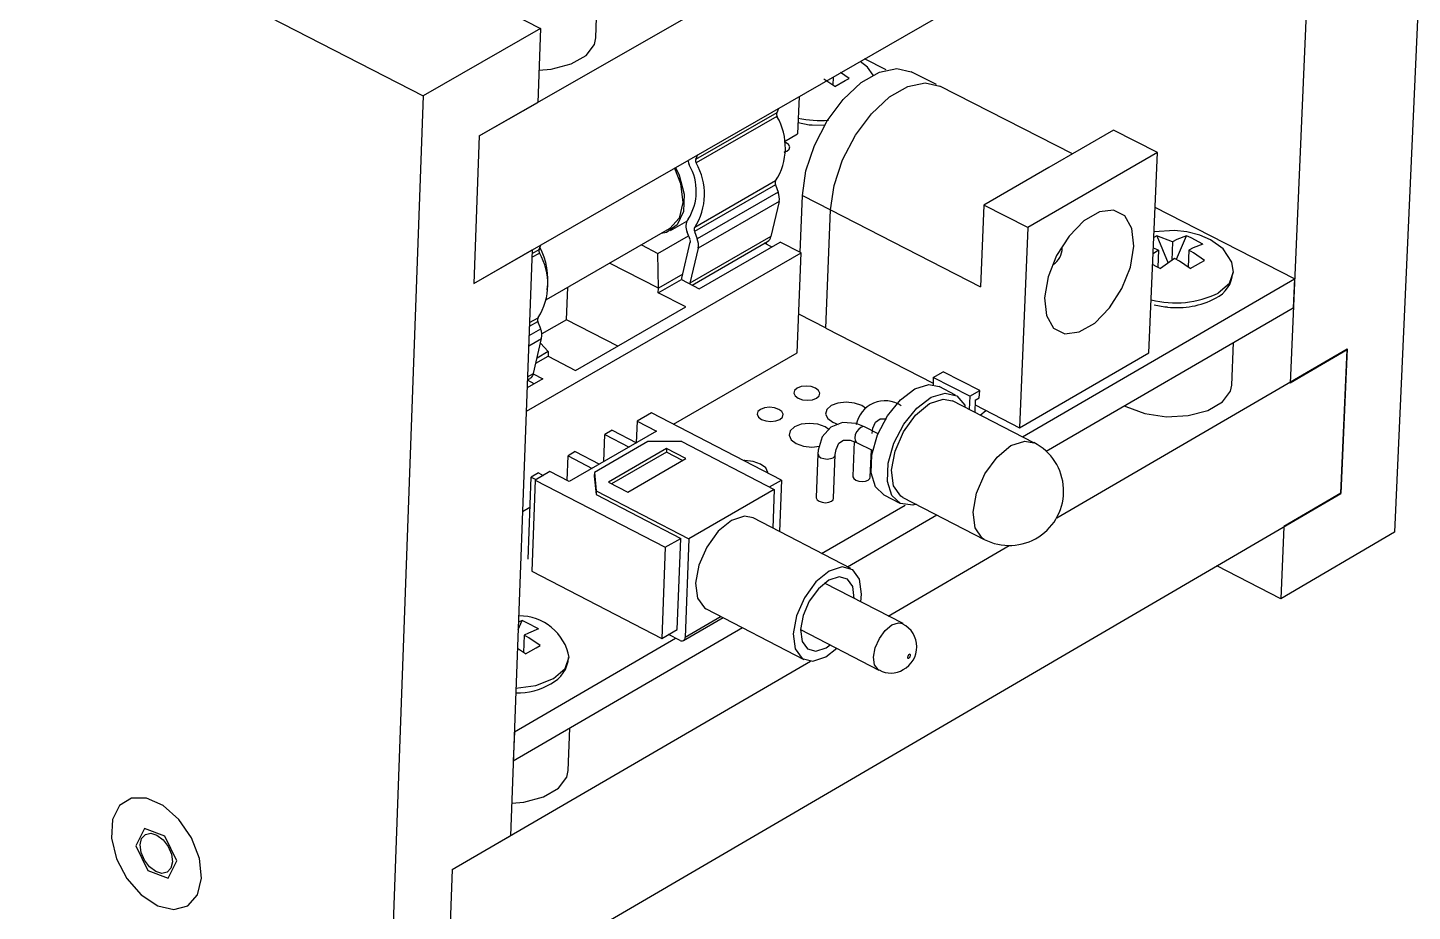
# Model space of a CAD drawing. Extents: x 0 to 160, y 0 to 207.
# Drawn here: x 140.31 to 150.66, y 114.96 to 121.57 of the extents above; entities that cross this region are included whole.
import ezdxf

# ---------------------------------------------------------------- set-up
doc = ezdxf.new("R2010")
doc.units = 0
doc.layers.get('0').update_dxf_attribs({"linetype": 'CONTINUOUS'})

msp = doc.modelspace()

# ---------------------------------------------------------------- linework, layer by layer
at = {"color": 7, "linetype": 'CONTINUOUS'}
for p, q in [((150.869, 125.418), (150.531, 117.799)), ((143.684, 120.764), (150.416, 124.621)), ((139.891, 123.751), (144.144, 121.568)), ((143.644, 119.66), (150.368, 123.526)), ((139.011, 123.254), (143.265, 121.065)), ((149.939, 123.281), (149.749, 118.915)), ((144.557, 121.498), (144.569, 121.824)), ((144.144, 121.568), (143.265, 121.065)), ((144.144, 121.568), (144.123, 121.015)), ((146.728, 121.258), (146.567, 121.341)), ((146.332, 121.205), (146.329, 121.143)), ((146.451, 121.195), (146.388, 121.238)), ((147.104, 121.148), (146.916, 121.244)), ((143.265, 121.065), (142.987, 113.384)), ((146.077, 121.059), (146.066, 120.779)), ((148.121, 120.629), (147.129, 121.137)), ((143.684, 120.764), (144.123, 121.015)), ((145.923, 120.97), (145.91, 120.936)), ((145.91, 120.936), (145.304, 120.588)), ((145.912, 120.91), (145.307, 120.562)), ((146.174, 120.847), (146.27, 120.846)), ((143.684, 120.764), (143.644, 119.66)), ((145.968, 120.723), (146.066, 120.779)), ((148.429, 120.807), (147.945, 120.527)), ((148.757, 120.639), (148.429, 120.807)), ((148.757, 120.639), (147.788, 120.079)), ((148.694, 119.142), (148.757, 120.639)), ((145.317, 120.622), (145.304, 120.588)), ((147.945, 120.527), (147.46, 120.247)), ((145.902, 120.427), (145.297, 120.079)), ((145.9, 120.399), (145.295, 120.05)), ((145.921, 120.344), (145.316, 119.995)), ((145.9, 120.399), (145.921, 120.344)), ((146.086, 119.893), (146.102, 120.318)), ((145.928, 120.273), (145.323, 119.924)), ((145.928, 120.273), (145.866, 120.011)), ((147.46, 120.247), (147.435, 119.634)), ((147.788, 120.079), (147.46, 120.247)), ((149.783, 119.695), (148.74, 120.229)), ((145.117, 120.057), (145.238, 120.126)), ((146.278, 119.326), (146.313, 120.21)), ((146.313, 120.21), (147.435, 119.634)), ((144.189, 119.541), (145.109, 120.071)), ((145.022, 119.884), (145.251, 120.016)), ((145.262, 119.988), (145.241, 120.043)), ((145.866, 120.011), (145.261, 119.662)), ((145.295, 120.05), (145.316, 119.995)), ((147.788, 120.079), (147.726, 118.58)), ((148.752, 120.016), (148.73, 120.005)), ((148.885, 120.057), (148.732, 120.047)), ((148.871, 119.972), (148.752, 120.016)), ((148.752, 120.016), (148.838, 119.813)), ((148.899, 119.841), (148.975, 120.016)), ((143.644, 119.66), (144.082, 119.912)), ((144.082, 119.912), (143.919, 115.527)), ((144.133, 119.914), (144.146, 119.949)), ((144.898, 119.949), (145.022, 119.884)), ((145.201, 119.699), (145.264, 119.968)), ((145.323, 119.924), (145.261, 119.662)), ((145.277, 119.648), (145.841, 119.973)), ((145.33, 119.621), (145.935, 119.97)), ((145.871, 119.934), (145.819, 119.961)), ((145.831, 119.968), (145.831, 119.954)), ((146.092, 119.889), (145.935, 119.97)), ((148.764, 119.91), (148.725, 119.882)), ((148.764, 119.91), (148.727, 119.924)), ((148.764, 119.91), (148.759, 119.782)), ((148.871, 119.972), (148.865, 119.833)), ((148.993, 119.91), (148.987, 119.782)), ((144.038, 118.704), (146.092, 119.889)), ((145.025, 119.624), (144.66, 119.812)), ((145.025, 119.624), (145.022, 119.884)), ((146.063, 119.141), (146.092, 119.889)), ((148.885, 119.848), (148.78, 119.771)), ((145.208, 119.73), (145.025, 119.624)), ((144.339, 119.389), (144.348, 119.632)), ((145.024, 119.59), (145.197, 119.69)), ((145.024, 119.59), (145.025, 119.624)), ((145.197, 119.69), (145.33, 119.621)), ((145.261, 119.662), (145.26, 119.657)), ((147.748, 118.512), (149.783, 119.695)), ((149.783, 119.695), (149.773, 119.478)), ((145.23, 119.484), (145.024, 119.59)), ((144.339, 119.389), (144.154, 119.282)), ((144.722, 119.191), (144.339, 119.389)), ((144.406, 119.009), (145.23, 119.484)), ((146.074, 119.432), (146.278, 119.327)), ((147.926, 118.404), (149.773, 119.478)), ((144.145, 119.321), (144.124, 119.376)), ((146.278, 119.326), (147.079, 118.913)), ((144.091, 118.987), (144.152, 119.249)), ((144.143, 119.212), (144.202, 119.15)), ((149.313, 118.899), (149.327, 119.218)), ((144.109, 119.063), (144.2, 119.115)), ((144.202, 119.15), (144.118, 119.101)), ((144.202, 119.15), (144.2, 119.115)), ((144.2, 119.115), (144.406, 119.009)), ((145.138, 118.607), (146.063, 119.141)), ((147.726, 118.58), (148.694, 119.142)), ((148.004, 117.906), (150.176, 119.17)), ((150.176, 119.163), (149.749, 118.915)), ((150.176, 119.17), (150.129, 118.088)), ((150.129, 118.09), (150.176, 119.163)), ((144.09, 118.983), (144.16, 118.947)), ((147.081, 118.956), (147.155, 118.999)), ((147.428, 118.859), (147.155, 118.999)), ((144.16, 118.947), (144.044, 118.88)), ((144.046, 118.939), (144.066, 118.95)), ((144.096, 118.91), (144.046, 118.936)), ((147.081, 118.956), (147.079, 118.902)), ((147.354, 118.816), (147.081, 118.956)), ((147.247, 118.825), (147.126, 118.888)), ((147.834, 118.468), (147.225, 118.782)), ((147.354, 118.816), (147.35, 118.717)), ((147.354, 118.816), (147.428, 118.859)), ((147.395, 118.786), (147.391, 118.696)), ((147.395, 118.786), (147.425, 118.804)), ((147.425, 118.804), (147.428, 118.859)), ((144.974, 118.692), (144.866, 118.629)), ((145.946, 118.189), (144.974, 118.692)), ((147.317, 118.749), (147.316, 118.735)), ((147.393, 118.751), (147.726, 118.58)), ((147.432, 118.675), (147.473, 118.71)), ((144.68, 118.561), (144.626, 118.53)), ((144.68, 118.561), (144.861, 118.467)), ((144.866, 118.629), (144.859, 118.468)), ((144.866, 118.629), (145.011, 118.554)), ((146.668, 118.534), (146.567, 118.587)), ((145.011, 118.554), (144.359, 118.177)), ((144.947, 118.477), (144.547, 118.246)), ((144.618, 118.327), (144.626, 118.53)), ((144.626, 118.53), (144.807, 118.436)), ((145.2, 118.477), (144.947, 118.477)), ((145.2, 118.477), (145.892, 118.119)), ((146.49, 118.477), (146.48, 118.217)), ((146.508, 118.471), (146.628, 118.409)), ((144.343, 118.185), (144.35, 118.37)), ((144.404, 118.402), (144.35, 118.37)), ((144.35, 118.37), (144.531, 118.276)), ((144.404, 118.402), (144.585, 118.308)), ((145.086, 118.424), (144.651, 118.173)), ((145.085, 118.397), (144.675, 118.16)), ((145.086, 118.424), (145.085, 118.397)), ((145.206, 118.334), (145.085, 118.397)), ((145.231, 118.349), (145.086, 118.424)), ((146.218, 118.384), (146.205, 118.057)), ((146.335, 118.052), (146.348, 118.379)), ((146.348, 118.377), (146.348, 118.379)), ((146.61, 118.211), (146.618, 118.414)), ((144.214, 118.252), (144.105, 118.189)), ((144.359, 118.177), (144.214, 118.252)), ((144.797, 118.097), (145.231, 118.349)), ((144.051, 117.597), (144.074, 118.211)), ((144.128, 118.242), (144.074, 118.211)), ((144.074, 118.211), (144.109, 118.192)), ((144.105, 118.189), (144.079, 117.507)), ((144.105, 118.189), (145.076, 117.686)), ((144.128, 118.242), (144.164, 118.224)), ((144.547, 118.246), (144.546, 118.218)), ((144.546, 118.218), (144.56, 118.08)), ((144.547, 118.246), (144.561, 118.107)), ((144.651, 118.173), (144.797, 118.097)), ((145.856, 118.137), (145.946, 118.189)), ((145.946, 118.189), (145.93, 117.803)), ((143.443, 114.183), (150.129, 118.088)), ((144.561, 118.107), (144.56, 118.08)), ((144.56, 118.08), (145.192, 117.752)), ((144.561, 118.107), (145.254, 117.748)), ((145.892, 118.119), (145.254, 117.748)), ((145.892, 118.119), (145.881, 117.829)), ((146.71, 118.078), (146.831, 118.016)), ((146.854, 118.059), (147.462, 117.744)), ((150.129, 118.09), (149.702, 117.841)), ((144.01, 117.954), (144.065, 117.986)), ((146.246, 117.64), (146.87, 118.002)), ((146.465, 117.527), (145.734, 117.905)), ((146.44, 117.54), (147.107, 117.928)), ((149.702, 117.841), (149.679, 117.301)), ((145.076, 117.686), (145.192, 117.752)), ((145.165, 117.07), (145.192, 117.752)), ((145.254, 117.748), (145.225, 117.011)), ((150.531, 117.799), (149.679, 117.301)), ((145.076, 117.686), (145.05, 117.003)), ((146.743, 117.171), (147.649, 117.699)), ((149.679, 117.301), (149.202, 117.547)), ((144.079, 117.507), (145.05, 117.003)), ((146.855, 117.114), (146.268, 117.418)), ((145.383, 117.225), (146.113, 116.846)), ((143.977, 117.069), (144.006, 117.137)), ((144.006, 117.137), (143.979, 117.126)), ((145.213, 116.987), (145.509, 117.159)), ((143.94, 116.087), (145.655, 117.084)), ((143.948, 116.305), (145.154, 117.006)), ((144.022, 117.028), (144.017, 116.897)), ((145.05, 117.003), (145.165, 117.07)), ((145.187, 116.989), (145.102, 117.033)), ((146.088, 117.07), (146.675, 116.766)), ((144.031, 116.887), (143.972, 116.928)), ((146.277, 116.865), (146.359, 116.93)), ((146.279, 116.934), (146.311, 116.955)), ((143.483, 115.273), (146.162, 116.833)), ((143.948, 116.305), (143.94, 116.087)), ((144.351, 116.015), (144.363, 116.332)), ((141.182, 115.581), (141.118, 115.452)), ((141.335, 115.524), (141.182, 115.581)), ((141.118, 115.452), (141.207, 115.266)), ((141.424, 115.338), (141.335, 115.524)), ((143.483, 115.273), (143.919, 115.527)), ((141.207, 115.266), (141.359, 115.209)), ((141.359, 115.209), (141.424, 115.338)), ((143.483, 115.273), (143.443, 114.183))]:
    msp.add_line(p, q, dxfattribs=at)
at = {"color": 8, "linetype": 'CONTINUOUS'}
for p, q in [((146.102, 120.318), (146.313, 120.21)), ((144.081, 119.885), (144.133, 119.914)), ((144.08, 119.857), (144.135, 119.888)), ((144.062, 119.368), (144.126, 119.404)), ((144.059, 119.271), (144.145, 119.321)), ((144.061, 119.34), (144.124, 119.376)), ((144.056, 119.194), (144.152, 119.249)), ((144.047, 118.962), (144.091, 118.987)), ((145.494, 117.167), (145.225, 117.011))]:
    msp.add_line(p, q, dxfattribs=at)
at = {"color": 7, "linetype": 'CONTINUOUS'}
for points in [[(144.132, 121.256), (144.224, 121.264), (144.372, 121.303), (144.484, 121.367), (144.547, 121.449), (144.557, 121.498)], [(146.102, 120.318), (146.129, 120.502), (146.192, 120.693), (146.287, 120.877), (146.407, 121.038), (146.541, 121.163), (146.679, 121.242), (146.809, 121.269), (146.916, 121.244)], [(146.631, 121.219), (146.59, 121.28), (146.533, 121.321)], [(146.344, 121.133), (146.262, 121.189), (146.262, 121.189)], [(146.313, 120.21), (146.339, 120.394), (146.403, 120.585), (146.499, 120.769), (146.619, 120.93), (146.753, 121.056), (146.891, 121.135), (147.021, 121.162), (147.129, 121.137)], [(146.344, 121.133), (146.423, 121.179), (146.451, 121.195)], [(146.07, 120.865), (146.153, 120.847), (146.174, 120.847)], [(145.966, 120.643), (145.987, 120.651), (146.002, 120.666), (146.007, 120.682), (145.999, 120.699), (145.98, 120.713), (145.968, 120.718)], [(145.154, 120.529), (145.18, 120.471), (145.218, 120.328), (145.213, 120.198), (145.166, 120.098), (145.085, 120.042), (145.045, 120.034)], [(145.145, 120.523), (145.19, 120.409), (145.208, 120.267), (145.18, 120.148), (145.11, 120.071), (145.109, 120.071)], [(148.581, 119.939), (148.567, 120.072), (148.514, 120.165), (148.429, 120.208), (148.323, 120.195), (148.207, 120.128), (148.096, 120.015), (148.003, 119.869), (147.94, 119.709), (147.913, 119.552), (147.928, 119.42), (147.98, 119.326), (148.065, 119.283), (148.172, 119.297), (148.288, 119.364), (148.399, 119.477), (148.491, 119.622), (148.555, 119.783), (148.581, 119.939)], [(148.975, 120.016), (148.902, 119.988), (148.871, 119.972)], [(149.325, 119.741), (149.313, 119.82), (149.25, 119.918), (149.154, 119.987), (149.075, 120.022), (148.977, 120.047), (148.885, 120.057)], [(149.097, 119.954), (149.01, 120.002), (148.975, 120.016)], [(149.097, 119.954), (149.024, 119.926), (148.993, 119.91)], [(149.11, 119.833), (149.028, 119.89), (148.993, 119.91)], [(148.722, 119.801), (148.745, 119.79), (148.78, 119.771)], [(149.003, 119.771), (148.921, 119.828), (148.885, 119.848)], [(149.003, 119.771), (149.082, 119.817), (149.11, 119.833)], [(149.212, 119.589), (149.297, 119.663), (149.325, 119.746)], [(148.733, 119.501), (148.813, 119.484), (148.833, 119.484)], [(146.208, 118.802), (146.227, 118.819), (146.232, 118.839), (146.223, 118.86), (146.2, 118.877), (146.167, 118.888), (146.13, 118.892), (146.093, 118.888), (146.062, 118.877), (146.043, 118.86), (146.038, 118.839), (146.047, 118.819), (146.07, 118.802), (146.103, 118.79), (146.141, 118.786), (146.177, 118.79), (146.208, 118.802)], [(146.71, 118.078), (146.649, 118.137), (146.617, 118.242), (146.622, 118.378), (146.665, 118.526), (146.739, 118.67), (146.836, 118.79), (146.943, 118.871), (147.047, 118.903), (147.126, 118.888)], [(148.51, 118.743), (148.52, 118.738), (148.662, 118.686), (148.824, 118.663), (148.988, 118.671), (149.134, 118.709), (149.243, 118.773), (149.304, 118.854), (149.313, 118.899)], [(146.575, 118.726), (146.546, 118.746), (146.491, 118.765), (146.429, 118.772), (146.367, 118.765), (146.317, 118.746), (146.285, 118.717), (146.276, 118.683), (146.292, 118.649), (146.33, 118.621), (146.37, 118.605)], [(146.953, 118.008), (146.929, 118.002), (146.837, 118.013), (146.771, 118.074), (146.739, 118.179), (146.744, 118.315), (146.787, 118.464), (146.861, 118.607), (146.958, 118.727), (147.065, 118.808), (147.169, 118.84), (147.257, 118.82), (147.317, 118.749), (147.317, 118.749)], [(146.854, 118.059), (146.839, 118.068), (146.784, 118.145), (146.769, 118.263), (146.795, 118.406), (146.858, 118.55), (146.949, 118.675), (147.053, 118.761), (147.156, 118.795), (147.225, 118.782)], [(145.934, 118.643), (145.953, 118.66), (145.958, 118.681), (145.949, 118.701), (145.926, 118.718), (145.893, 118.73), (145.855, 118.734), (145.819, 118.73), (145.788, 118.718), (145.769, 118.701), (145.764, 118.681), (145.773, 118.66), (145.796, 118.643), (145.829, 118.632), (145.866, 118.628), (145.903, 118.632), (145.934, 118.643)], [(146.301, 118.567), (146.272, 118.587), (146.217, 118.606), (146.154, 118.613), (146.093, 118.606), (146.043, 118.587), (146.01, 118.558), (146.002, 118.524), (146.018, 118.49), (146.056, 118.462), (146.11, 118.443), (146.173, 118.436), (146.231, 118.442)], [(146.567, 118.587), (146.505, 118.611), (146.402, 118.619), (146.316, 118.585), (146.251, 118.512), (146.221, 118.413), (146.218, 118.384)], [(146.623, 118.538), (146.629, 118.578), (146.649, 118.623), (146.683, 118.647), (146.73, 118.647)], [(146.348, 118.379), (146.354, 118.418), (146.375, 118.464), (146.409, 118.487), (146.46, 118.488), (146.508, 118.471)], [(145.844, 118.242), (145.844, 118.245), (145.828, 118.279), (145.79, 118.308), (145.735, 118.327), (145.672, 118.334), (145.667, 118.334)], [(146.48, 118.217), (146.48, 118.214), (146.487, 118.2), (146.502, 118.189), (146.524, 118.181), (146.549, 118.178), (146.573, 118.181), (146.594, 118.189)], [(146.594, 118.189), (146.606, 118.2), (146.61, 118.211)], [(146.205, 118.057), (146.206, 118.055), (146.212, 118.041), (146.227, 118.03), (146.249, 118.022), (146.274, 118.019), (146.299, 118.022), (146.319, 118.03)], [(146.319, 118.03), (146.332, 118.041), (146.335, 118.052)], [(145.571, 117.886), (145.473, 117.805), (145.387, 117.687), (145.328, 117.551), (145.304, 117.417), (145.318, 117.305), (145.37, 117.233), (145.383, 117.225)], [(145.734, 117.905), (145.668, 117.918), (145.571, 117.886)], [(146.538, 117.277), (146.544, 117.335), (146.53, 117.446), (146.479, 117.518), (146.399, 117.54), (146.302, 117.507), (146.203, 117.426), (146.118, 117.308), (146.058, 117.172), (146.034, 117.038), (146.049, 116.926), (146.1, 116.854), (146.18, 116.833), (146.277, 116.865)], [(146.49, 117.302), (146.49, 117.303), (146.479, 117.391), (146.439, 117.448), (146.376, 117.464), (146.299, 117.439), (146.222, 117.375), (146.154, 117.282), (146.108, 117.175), (146.088, 117.069), (146.1, 116.981), (146.14, 116.925), (146.203, 116.908), (146.279, 116.934), (146.279, 116.934)], [(144.128, 117.074), (144.041, 117.121), (144.006, 117.137)], [(144.128, 117.074), (144.054, 117.044), (144.022, 117.028)], [(144.14, 116.95), (144.057, 117.008), (144.022, 117.028)], [(144.031, 116.887), (144.111, 116.934), (144.14, 116.95)], [(144.241, 116.703), (144.329, 116.779), (144.358, 116.866)], [(146.899, 116.856), (146.903, 116.86), (146.907, 116.865), (146.909, 116.871), (146.91, 116.876), (146.91, 116.881), (146.907, 116.884), (146.904, 116.885), (146.9, 116.884), (146.896, 116.88), (146.892, 116.875), (146.89, 116.869), (146.889, 116.864), (146.889, 116.859), (146.891, 116.856), (146.895, 116.855), (146.899, 116.856)], [(143.96, 116.63), (144.108, 116.651), (144.241, 116.703)], [(143.929, 115.771), (144.019, 115.779), (144.167, 115.818), (144.278, 115.883), (144.34, 115.966), (144.351, 116.015)], [(141.578, 115.085), (141.609, 115.208), (141.593, 115.357), (141.535, 115.511), (141.44, 115.649), (141.323, 115.753), (141.198, 115.808), (141.084, 115.808), (140.995, 115.752), (140.943, 115.647), (140.935, 115.509), (140.973, 115.355), (141.051, 115.207), (141.158, 115.084), (141.281, 115.003), (141.402, 114.975), (141.506, 115.003), (141.578, 115.085)], [(141.391, 115.332), (141.38, 115.284), (141.353, 115.254), (141.313, 115.245), (141.266, 115.259), (141.22, 115.293), (141.182, 115.344), (141.157, 115.401), (141.15, 115.458), (141.161, 115.506), (141.189, 115.536), (141.229, 115.545), (141.275, 115.531), (141.321, 115.496), (141.359, 115.446), (141.384, 115.388), (141.391, 115.332)]]:
    msp.add_lwpolyline(points, dxfattribs=at)
at = {"color": 8, "linetype": 'CONTINUOUS'}
for points in [[(146.567, 118.587), (146.556, 118.589), (146.539, 118.583), (146.523, 118.57), (146.508, 118.55), (146.498, 118.526), (146.494, 118.504)], [(146.494, 118.504), (146.496, 118.485), (146.505, 118.472), (146.508, 118.471)], [(147.378, 117.949), (147.404, 118.091), (147.467, 118.236), (147.558, 118.361), (147.662, 118.447), (147.765, 118.481), (147.834, 118.468)], [(146.218, 118.384), (146.219, 118.382), (146.225, 118.368), (146.24, 118.356)], [(146.24, 118.356), (146.262, 118.349), (146.287, 118.346), (146.312, 118.349), (146.332, 118.356), (146.345, 118.368), (146.348, 118.377)], [(147.462, 117.744), (147.447, 117.754), (147.393, 117.83), (147.378, 117.949)], [(146.675, 116.766), (146.668, 116.77), (146.642, 116.807), (146.635, 116.864), (146.647, 116.932), (146.678, 117.002), (146.721, 117.062), (146.772, 117.104), (146.821, 117.12), (146.855, 117.114)]]:
    msp.add_lwpolyline(points, dxfattribs=at)
at = {"color": 7, "linetype": 'CONTINUOUS'}
for centre, radius, start, end in [((145.511, 120.677), 0.464, 327.4335, 30.1519), ((145.944, 120.926), 0.0353, 163.7591, 207.0673), ((146.24, 121.7), 0.82, 258.0911, 273.9498), ((145.404, 120.614), 0.162, 192.0199, 204.4383), ((144.919, 120.351), 0.39, 327.4998, 30.1652), ((144.905, 120.328), 0.465, 327.4919, 30.1668), ((145.338, 120.578), 0.0353, 163.8121, 207.0747), ((145.926, 120.411), 0.0284, 146.3583, 206.0975), ((145.805, 120.296), 0.125, 349.2008, 22.2965), ((145.331, 120.087), 0.0995, 146.4225, 206.1167), ((145.32, 120.063), 0.0284, 146.4145, 206.1186), ((145.812, 120.021), 0.0554, 301.7289, 349.6114), ((144.167, 119.904), 0.0354, 163.9148, 207.0889), ((143.677, 119.69), 0.522, 351.4711, 27.6537), ((145.229, 119.974), 0.0359, 349.2537, 22.3104), ((145.199, 119.947), 0.126, 349.2487, 22.3082), ((147.892, 119.929), 0.154, 303.9825, 358.5313), ((143.733, 119.654), 0.466, 327.6053, 30.1954), ((145.184, 119.703), 0.0173, 318.1932, 348.3545), ((149.095, 119.754), 0.226, 295.3151, 356.6555), ((148.893, 120.248), 0.733, 255.6087, 295.8161), ((148.908, 120.087), 0.608, 262.9043, 297.89), ((144.15, 119.389), 0.0285, 146.5233, 206.1594), ((144.028, 119.273), 0.126, 349.3415, 22.3308), ((144.037, 118.997), 0.0552, 301.7625, 349.7831), ((146.72, 118.564), 0.218, 56.0942, 170.0085), ((147.649, 118.106), 0.407, 242.5977, 62.9892), ((143.985, 116.792), 0.38, 10.3851, 90.6002), ((146.767, 116.94), 0.191, 297.5033, 63.1675), ((145.201, 117.009), 0.0243, 235.3246, 4.7264), ((144.121, 116.875), 0.233, 295.4869, 356.5533), ((146.764, 116.918), 0.174, 239.7066, 301.8215), ((143.97, 117.098), 0.502, 268.7613, 300.1175)]:
    msp.add_arc(centre, radius, start, end, dxfattribs=at)

doc.saveas('drawing.dxf')
